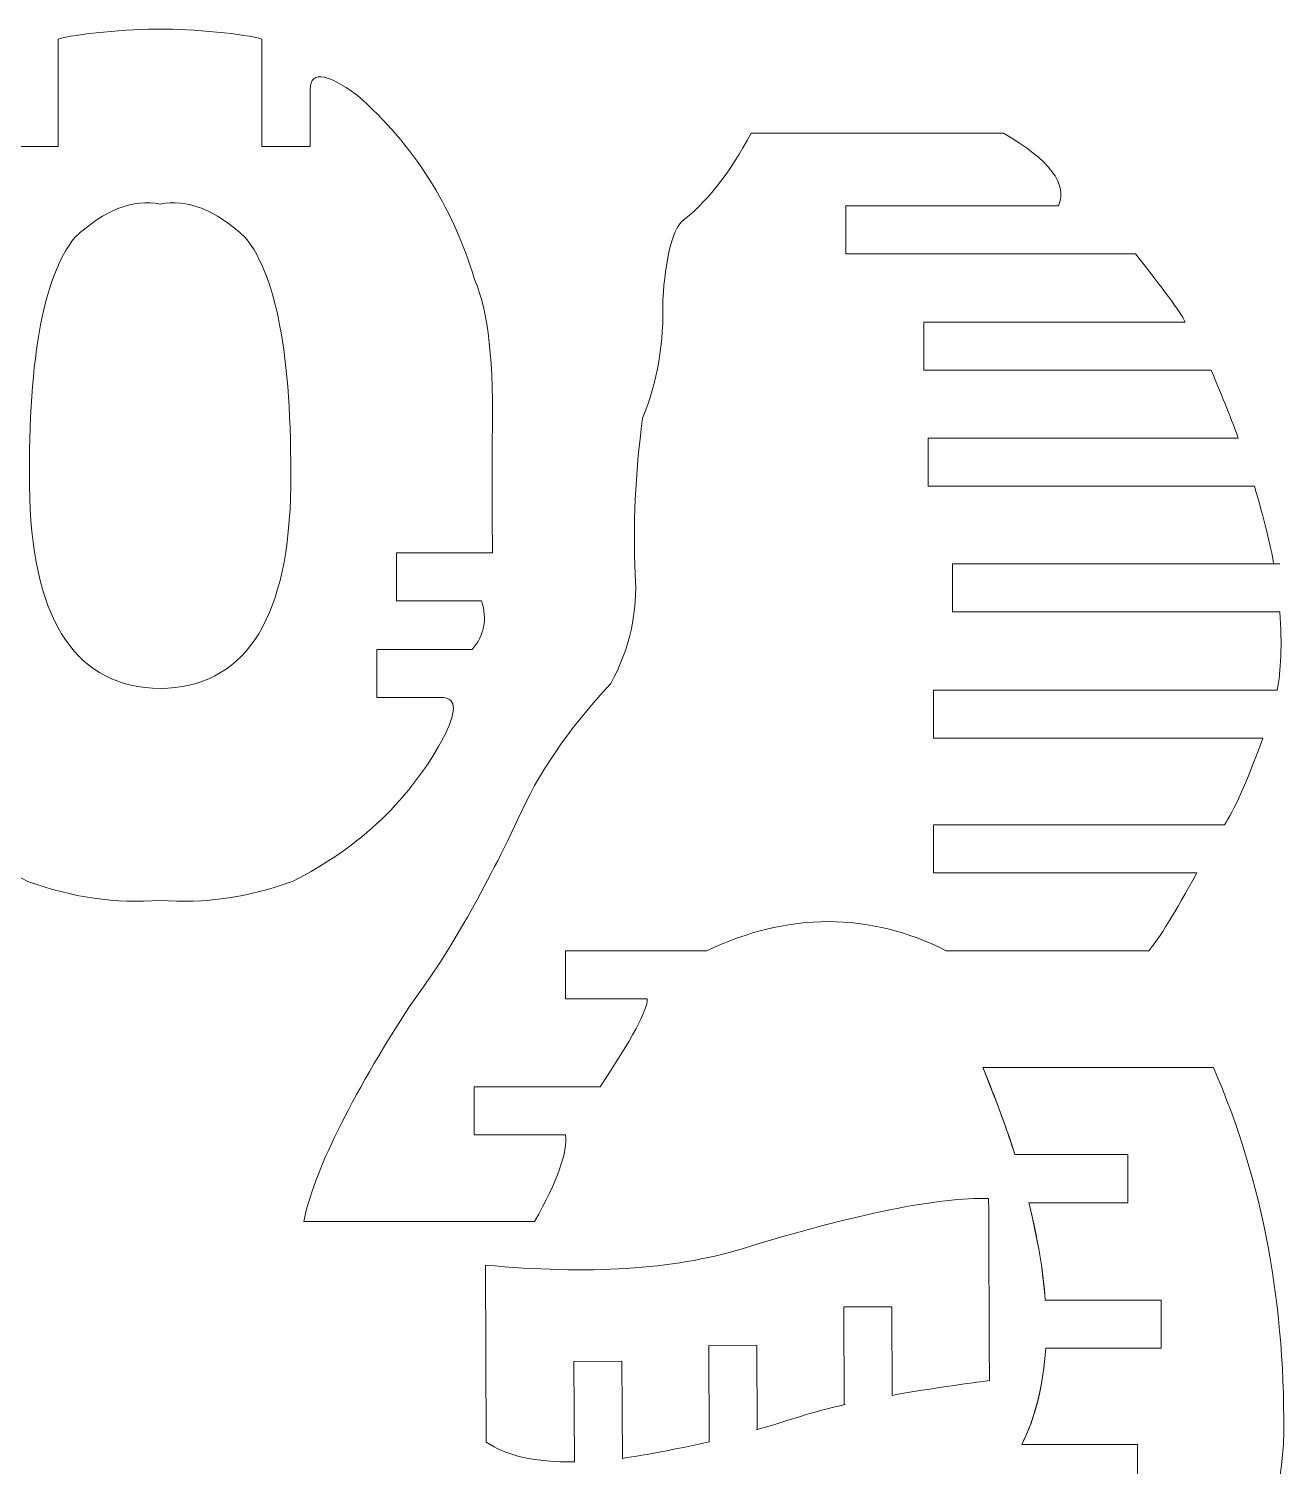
# Model space of a CAD drawing. Header units: inches. Extents: x -312 to -10, y -67 to 333.
# Drawn here: x -87.4 to -12.3, y 148.8 to 234.7 of the extents above; entities that cross this region are included whole.
import ezdxf

# ---------------------------------------------------------------- set-up
doc = ezdxf.new("R2010")
doc.units = ezdxf.units.IN
doc.header["$MEASUREMENT"] = 0
doc.layers.add('Layer 1', color=7, linetype='Continuous')

msp = doc.modelspace()

# ---------------------------------------------------------------- linework, layer by layer
at = {"layer": 'Layer 1', "color": 1, "lineweight": 9}
for points in [[(-79.539, 234.654), (-81.342, 234.68), (-84.725, 234.356), (-85.622, 234.068)], [(-79.539, 234.654), (-77.735, 234.68), (-74.353, 234.356), (-73.455, 234.068)], [(-70.583, 230.837), (-70.672, 232.196), (-69.726, 232.146), (-67.743, 230.687)], [(-29.18, 228.445), (-29.18, 228.445), (-44.239, 228.445), (-44.239, 228.445)], [(-25.897, 224.104), (-25.316, 225.396), (-26.41, 226.843), (-29.18, 228.445)], [(-21.297, 221.235), (-19.628, 219.155), (-18.635, 217.796), (-18.317, 217.156)], [(-16.773, 214.288), (-16.065, 212.626), (-15.525, 211.273), (-15.153, 210.23)], [(-14.189, 207.361), (-13.59, 205.314), (-13.208, 203.773), (-13.045, 202.737)], [(-87.327, 206.675), (-87.074, 199.162), (-84.478, 195.366), (-79.539, 195.285)], [(-71.75, 206.675), (-72.003, 199.162), (-74.599, 195.365), (-79.539, 195.285)], [(-60.342, 200.522), (-59.993, 199.407), (-60.181, 198.439), (-60.907, 197.619)], [(-12.665, 199.868), (-12.542, 197.89), (-12.599, 196.328), (-12.835, 195.183)], [(-13.682, 192.314), (-14.679, 189.635), (-15.447, 187.912), (-15.986, 187.145)], [(-17.625, 184.276), (-18.936, 181.894), (-19.893, 180.346), (-20.495, 179.633)], [(-46.9, 179.633), (-41.995, 181.948), (-37.225, 181.948), (-32.589, 179.633)], [(-32.589, 179.633), (-32.589, 179.633), (-20.495, 179.633), (-20.495, 179.633)], [(-53.269, 171.514), (-51.361, 174.341), (-50.42, 176.091), (-50.447, 176.765)], [(-16.638, 172.654), (-16.638, 172.654), (-30.409, 172.654), (-30.409, 172.654)], [(-30.409, 172.654), (-29.657, 170.839), (-29.028, 169.14), (-28.5, 167.485)], [(-28.491, 167.455), (-28.94, 168.897), (-29.58, 170.63), (-30.409, 172.654)], [(-12.448, 150.149), (-12.289, 158.389), (-13.686, 165.89), (-16.638, 172.654)], [(-57.179, 163.456), (-55.809, 165.899), (-55.191, 167.63), (-55.325, 168.645)], [(-30.015, 153.961), (-30.053, 162.471), (-30.025, 156.32), (-30.063, 164.83)], [(-27.666, 164.587), (-27.142, 162.501), (-26.808, 160.576), (-26.684, 158.771)], [(-27.666, 164.587), (-27.114, 162.352), (-26.786, 160.413), (-26.684, 158.771)], [(-70.966, 163.456), (-70.966, 163.456), (-57.179, 163.456), (-57.179, 163.456)], [(-60.059, 150.288), (-60.059, 150.288), (-60.106, 160.865), (-60.106, 160.865)], [(-26.656, 155.903), (-26.787, 153.708), (-27.262, 151.79), (-28.081, 150.149)], [(-26.655, 155.902), (-26.803, 153.746), (-27.227, 151.862), (-28.08, 150.149)], [(-30.015, 153.961), (-32.042, 153.703), (-33.938, 153.418), (-35.826, 153.083)], [(-54.803, 149.113), (-57.128, 149.076), (-58.863, 149.472), (-60.059, 150.288)], [(-46.75, 150.3), (-48.717, 149.875), (-50.427, 149.538), (-51.935, 149.322)], [(-12.448, 150.149), (-13.104, 143.515), (-14.203, 137.924), (-15.746, 133.376)]]:
    msp.add_open_spline(points, degree=3, dxfattribs=at)
for points, knots in [([(-85.622, 234.068), (-85.622, 234.068), (-85.622, 227.658), (-85.622, 227.658), (-85.622, 227.658), (-85.622, 227.658), (-88.494, 227.658), (-88.494, 227.658), (-88.494, 227.658), (-88.494, 227.658), (-88.494, 230.837), (-88.494, 230.837)], [0, 0, 0, 0, 0.333333, 0.333333, 0.333333, 0.333333, 0.666667, 0.666667, 0.666667, 0.666667, 1, 1, 1, 1]), ([(-73.456, 234.068), (-73.456, 234.068), (-73.456, 227.658), (-73.456, 227.658), (-73.456, 227.658), (-73.456, 227.658), (-70.583, 227.658), (-70.583, 227.658), (-70.583, 227.658), (-70.583, 227.658), (-70.583, 230.837), (-70.583, 230.837)], [0, 0, 0, 0, 0.333333, 0.333333, 0.333333, 0.333333, 0.666667, 0.666667, 0.666667, 0.666667, 1, 1, 1, 1]), ([(-67.743, 230.687), (-64.417, 227.77), (-62.091, 224.113), (-60.766, 219.717), (-60.766, 219.717), (-59.934, 217.865), (-59.585, 214.67), (-59.719, 210.134), (-59.719, 210.134), (-59.712, 207.887), (-59.704, 205.641), (-59.697, 203.395)], [0, 0, 0, 0, 0.333333, 0.333333, 0.333333, 0.333333, 0.666667, 0.666667, 0.666667, 0.666667, 1, 1, 1, 1]), ([(-44.239, 228.445), (-45.543, 226.028), (-46.927, 224.271), (-48.391, 223.174), (-48.391, 223.174), (-48.983, 222.528), (-49.359, 220.966), (-49.52, 218.489), (-49.52, 218.489), (-49.44, 215.944), (-49.843, 213.588), (-50.729, 211.42), (-50.729, 211.42), (-51.165, 208.045), (-51.311, 204.952), (-51.165, 202.14), (-51.165, 202.14), (-51.012, 199.841), (-51.498, 197.657), (-52.624, 195.587), (-52.624, 195.587), (-55.165, 192.851), (-57.014, 190.15), (-58.172, 187.483), (-58.172, 187.483), (-60.319, 182.919), (-62.467, 179.214), (-64.614, 176.369), (-64.614, 176.369), (-68.225, 170.753), (-70.343, 166.448), (-70.966, 163.456)], [0, 0, 0, 0, 0.125, 0.125, 0.125, 0.125, 0.25, 0.25, 0.25, 0.25, 0.375, 0.375, 0.375, 0.375, 0.5, 0.5, 0.5, 0.5, 0.625, 0.625, 0.625, 0.625, 0.75, 0.75, 0.75, 0.75, 0.875, 0.875, 0.875, 0.875, 1, 1, 1, 1]), ([(-79.539, 224.205), (-81.132, 224.541), (-82.828, 223.882), (-84.626, 222.226), (-84.626, 222.226), (-86.574, 219.816), (-87.475, 214.632), (-87.327, 206.675)], [0, 0, 0, 0, 0.5, 0.5, 0.5, 0.5, 1, 1, 1, 1]), ([(-79.539, 224.205), (-77.945, 224.541), (-76.249, 223.881), (-74.451, 222.225), (-74.451, 222.225), (-72.503, 219.816), (-71.603, 214.632), (-71.75, 206.675)], [0, 0, 0, 0, 0.5, 0.5, 0.5, 0.5, 1, 1, 1, 1]), ([(-21.297, 221.235), (-21.297, 221.235), (-38.581, 221.235), (-38.581, 221.235), (-38.581, 221.235), (-38.581, 221.235), (-38.581, 224.104), (-38.581, 224.104), (-38.581, 224.104), (-38.581, 224.104), (-25.897, 224.104), (-25.897, 224.104)], [0, 0, 0, 0, 0.333333, 0.333333, 0.333333, 0.333333, 0.666667, 0.666667, 0.666667, 0.666667, 1, 1, 1, 1]), ([(-16.773, 214.288), (-16.773, 214.288), (-33.924, 214.288), (-33.924, 214.288), (-33.924, 214.288), (-33.924, 214.288), (-33.924, 217.156), (-33.924, 217.156), (-33.924, 217.156), (-33.924, 217.156), (-18.317, 217.156), (-18.317, 217.156)], [0, 0, 0, 0, 0.333333, 0.333333, 0.333333, 0.333333, 0.666667, 0.666667, 0.666667, 0.666667, 1, 1, 1, 1]), ([(-14.189, 207.361), (-14.189, 207.361), (-33.682, 207.361), (-33.682, 207.361), (-33.682, 207.361), (-33.682, 207.361), (-33.682, 210.23), (-33.682, 210.23), (-33.682, 210.23), (-33.682, 210.23), (-15.153, 210.23), (-15.153, 210.23)], [0, 0, 0, 0, 0.333333, 0.333333, 0.333333, 0.333333, 0.666667, 0.666667, 0.666667, 0.666667, 1, 1, 1, 1]), ([(-59.697, 203.395), (-59.697, 203.395), (-65.432, 203.395), (-65.432, 203.395), (-65.432, 203.395), (-65.432, 203.395), (-65.432, 200.522), (-65.432, 200.522), (-65.432, 200.522), (-65.432, 200.522), (-60.342, 200.522), (-60.342, 200.522)], [0, 0, 0, 0, 0.333333, 0.333333, 0.333333, 0.333333, 0.666667, 0.666667, 0.666667, 0.666667, 1, 1, 1, 1]), ([(-12.665, 199.868), (-12.665, 199.868), (-32.212, 199.868), (-32.212, 199.868), (-32.212, 199.868), (-32.212, 199.868), (-32.212, 202.737), (-32.212, 202.737), (-32.212, 202.737), (-32.212, 202.737), (-12.665, 202.737), (-12.665, 202.737)], [0, 0, 0, 0, 0.333333, 0.333333, 0.333333, 0.333333, 0.666667, 0.666667, 0.666667, 0.666667, 1, 1, 1, 1]), ([(-60.907, 197.619), (-60.907, 197.619), (-66.601, 197.619), (-66.601, 197.619), (-66.601, 197.619), (-66.601, 197.619), (-66.601, 194.746), (-66.601, 194.746), (-66.601, 194.746), (-66.601, 194.746), (-62.801, 194.746), (-62.801, 194.746)], [0, 0, 0, 0, 0.333333, 0.333333, 0.333333, 0.333333, 0.666667, 0.666667, 0.666667, 0.666667, 1, 1, 1, 1]), ([(-13.682, 192.314), (-13.682, 192.314), (-33.357, 192.314), (-33.357, 192.314), (-33.357, 192.314), (-33.357, 192.314), (-33.357, 195.183), (-33.357, 195.183), (-33.357, 195.183), (-33.357, 195.183), (-12.835, 195.183), (-12.835, 195.183)], [0, 0, 0, 0, 0.333333, 0.333333, 0.333333, 0.333333, 0.666667, 0.666667, 0.666667, 0.666667, 1, 1, 1, 1]), ([(-96.276, 194.746), (-97.203, 194.8), (-97.297, 194.064), (-96.558, 192.538), (-96.558, 192.538), (-94.543, 188.728), (-91.506, 185.806), (-87.448, 183.773), (-87.448, 183.773), (-84.817, 182.804), (-82.18, 182.427), (-79.539, 182.642)], [0, 0, 0, 0, 0.333333, 0.333333, 0.333333, 0.333333, 0.666667, 0.666667, 0.666667, 0.666667, 1, 1, 1, 1]), ([(-62.801, 194.746), (-61.874, 194.8), (-61.78, 194.064), (-62.519, 192.538), (-62.519, 192.538), (-64.535, 188.728), (-67.571, 185.806), (-71.63, 183.773), (-71.63, 183.773), (-74.261, 182.804), (-76.897, 182.427), (-79.539, 182.642)], [0, 0, 0, 0, 0.333333, 0.333333, 0.333333, 0.333333, 0.666667, 0.666667, 0.666667, 0.666667, 1, 1, 1, 1]), ([(-17.625, 184.276), (-17.625, 184.276), (-33.357, 184.276), (-33.357, 184.276), (-33.357, 184.276), (-33.357, 184.276), (-33.357, 187.145), (-33.357, 187.145), (-33.357, 187.145), (-33.357, 187.145), (-15.986, 187.145), (-15.986, 187.145)], [0, 0, 0, 0, 0.333333, 0.333333, 0.333333, 0.333333, 0.666667, 0.666667, 0.666667, 0.666667, 1, 1, 1, 1]), ([(-50.447, 176.765), (-50.447, 176.765), (-55.328, 176.764), (-55.328, 176.764), (-55.328, 176.764), (-55.328, 176.764), (-55.328, 179.633), (-55.328, 179.633), (-55.328, 179.633), (-55.328, 179.633), (-46.9, 179.633), (-46.9, 179.633)], [0, 0, 0, 0, 0.333333, 0.333333, 0.333333, 0.333333, 0.666667, 0.666667, 0.666667, 0.666667, 1, 1, 1, 1]), ([(-55.325, 168.645), (-55.325, 168.645), (-60.787, 168.645), (-60.787, 168.645), (-60.787, 168.645), (-60.787, 168.645), (-60.787, 171.514), (-60.787, 171.514), (-60.787, 171.514), (-60.787, 171.514), (-53.269, 171.514), (-53.269, 171.514)], [0, 0, 0, 0, 0.333333, 0.333333, 0.333333, 0.333333, 0.666667, 0.666667, 0.666667, 0.666667, 1, 1, 1, 1]), ([(-27.666, 164.587), (-27.666, 164.587), (-21.742, 164.587), (-21.742, 164.587), (-21.742, 164.587), (-21.742, 164.587), (-21.742, 167.455), (-21.742, 167.455), (-21.742, 167.455), (-21.742, 167.455), (-28.491, 167.455), (-28.491, 167.455)], [0, 0, 0, 0, 0.333333, 0.333333, 0.333333, 0.333333, 0.666667, 0.666667, 0.666667, 0.666667, 1, 1, 1, 1]), ([(-60.106, 160.865), (-53.991, 160.274), (-48.903, 160.592), (-44.842, 161.82), (-44.842, 161.82), (-37.965, 163.933), (-32.992, 164.938), (-30.063, 164.83)], [0, 0, 0, 0, 0.5, 0.5, 0.5, 0.5, 1, 1, 1, 1]), ([(-35.826, 153.083), (-35.826, 153.083), (-35.849, 158.367), (-35.849, 158.367), (-35.849, 158.367), (-35.849, 158.367), (-38.718, 158.364), (-38.718, 158.364), (-38.718, 158.364), (-38.718, 158.364), (-38.692, 152.522), (-38.692, 152.522)], [0, 0, 0, 0, 0.333333, 0.333333, 0.333333, 0.333333, 0.666667, 0.666667, 0.666667, 0.666667, 1, 1, 1, 1]), ([(-26.656, 155.903), (-26.656, 155.903), (-19.75, 155.903), (-19.75, 155.903), (-19.75, 155.903), (-19.75, 155.903), (-19.75, 158.771), (-19.75, 158.771), (-19.75, 158.771), (-19.75, 158.771), (-26.684, 158.771), (-26.684, 158.771)], [0, 0, 0, 0, 0.333333, 0.333333, 0.333333, 0.333333, 0.666667, 0.666667, 0.666667, 0.666667, 1, 1, 1, 1]), ([(-43.884, 151.051), (-43.884, 151.051), (-43.907, 156.084), (-43.907, 156.084), (-43.907, 156.084), (-43.907, 156.084), (-46.776, 156.068), (-46.776, 156.068), (-46.776, 156.068), (-46.776, 156.068), (-46.75, 150.3), (-46.75, 150.3)], [0, 0, 0, 0, 0.333333, 0.333333, 0.333333, 0.333333, 0.666667, 0.666667, 0.666667, 0.666667, 1, 1, 1, 1]), ([(-51.935, 149.322), (-51.935, 149.322), (-51.961, 155.123), (-51.961, 155.123), (-51.961, 155.123), (-51.961, 155.123), (-54.83, 155.103), (-54.83, 155.103), (-54.83, 155.103), (-54.83, 155.103), (-54.803, 149.113), (-54.803, 149.113)], [0, 0, 0, 0, 0.333333, 0.333333, 0.333333, 0.333333, 0.666667, 0.666667, 0.666667, 0.666667, 1, 1, 1, 1]), ([(-38.63, 152.535), (-39.71, 152.293), (-40.599, 152.059), (-41.29, 151.821), (-41.29, 151.821), (-41.938, 151.655), (-43.057, 151.248), (-43.952, 151.031)], [0, 0, 0, 0, 0.5, 0.5, 0.5, 0.5, 1, 1, 1, 1]), ([(-28.081, 150.149), (-28.081, 150.149), (-21.172, 150.149), (-21.172, 150.149), (-21.172, 150.149), (-21.172, 150.149), (-21.172, 147.28), (-21.172, 147.28), (-21.172, 147.28), (-21.172, 147.28), (-30.07, 147.28), (-30.07, 147.28)], [0, 0, 0, 0, 0.333333, 0.333333, 0.333333, 0.333333, 0.666667, 0.666667, 0.666667, 0.666667, 1, 1, 1, 1])]:
    msp.add_open_spline(points, degree=3, knots=knots, dxfattribs=at)

doc.saveas('drawing.dxf')
